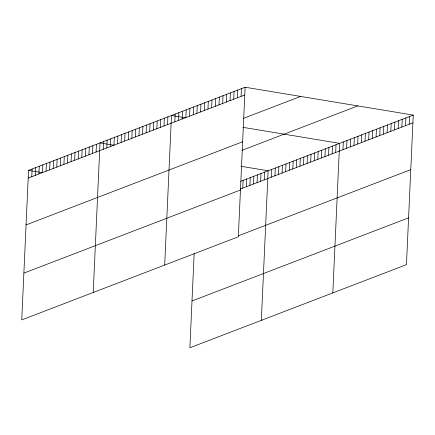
<?xml version="1.0" encoding="UTF-8"?>
<svg xmlns="http://www.w3.org/2000/svg" width="435" height="435" viewBox="0 0 435 435"><rect width="100%" height="100%" fill="white"/><g stroke="black" fill="none" stroke-linecap="round" stroke-linejoin="round"><path stroke-width="0.65" d="M245.122 87.234L28.541 170.351L21.75 319.91L238.331 236.792L245.122 87.234L413.25 115.09L406.459 264.649L189.877 347.766L194.162 253.377M31.766 176.724L32.114 168.981M35.338 175.354L35.686 167.611M38.911 173.984L39.264 166.241M42.483 172.613L42.837 164.87M46.056 171.243L46.409 163.495M49.633 169.867L49.981 162.125M53.206 168.497L53.554 160.754M56.778 167.127L57.132 159.384M60.351 165.757L60.704 158.008M63.923 164.381L64.277 156.638M67.501 163.011L67.849 155.268M71.074 161.641L71.427 153.898M74.646 160.27L74.999 152.527M78.218 158.9L78.572 151.152M81.796 157.524L82.144 149.781M85.369 156.154L85.717 148.411M88.941 154.784L89.295 147.041M92.514 153.414L92.867 145.665M96.086 152.038L96.439 144.295M93.22 292.478L100.012 142.925L113.883 145.225M103.236 149.297L103.59 141.554M106.809 147.927L107.162 140.184M110.381 146.557L110.735 138.808M113.959 145.181L114.307 137.438M117.532 143.811L117.88 136.068M121.104 142.441L121.457 134.698M124.676 141.07L125.03 133.322M128.249 139.695L128.602 131.952M131.827 138.325L132.175 130.582M135.399 136.954L135.747 129.211M138.972 135.584L139.325 127.836M142.544 134.214L142.898 126.465M146.117 132.838L146.47 125.095M149.694 131.468L150.042 123.725M153.267 130.098L153.62 122.355M156.839 128.727L157.193 120.979M160.412 127.352L160.765 119.609M163.99 125.981L164.338 118.238M167.562 124.611L167.91 116.868M164.696 265.051L171.488 115.492L185.359 117.793M174.816 121.827L175.169 114.084M178.497 120.413L178.85 112.67M182.178 119L182.531 111.257M185.865 117.586L186.213 109.843M189.546 116.172L189.894 108.429M193.227 114.764L193.575 107.015M196.908 113.35L197.262 105.602M200.589 111.936L200.943 104.193M204.271 110.523L204.624 102.78M207.952 109.109L208.305 101.366M211.633 107.695L211.986 99.952M215.32 106.281L215.668 98.538M219.001 104.873L219.349 97.125M222.682 103.459L223.035 95.711M226.363 102.046L226.717 94.303M230.044 100.632L230.398 92.889M233.725 99.218L234.079 91.475M237.407 97.804L237.76 90.061M241.093 96.391L241.441 88.648M242.773 188.127L243.121 180.378M246.346 186.756L246.699 179.008M249.918 185.381L250.272 177.638M253.491 184.01L253.844 176.267M257.069 182.64L257.417 174.897M260.641 181.27L260.995 173.521M264.214 179.894L264.567 172.151M261.348 320.334L268.139 170.781L241.028 166.29M271.364 177.154L271.712 169.411M274.936 175.783L275.284 168.035M278.509 174.413L278.862 166.665M282.081 173.038L282.435 165.295M285.654 171.667L286.007 163.924M289.231 170.297L289.579 162.554M292.804 168.927L293.157 161.178M296.376 167.551L296.73 159.808M299.949 166.181L300.302 158.438M303.521 164.811L303.875 157.068M307.099 163.44L307.447 155.692M310.672 162.07L311.025 154.322M314.244 160.694L314.597 152.951M317.816 159.324L318.17 151.581M321.394 157.954L321.742 150.211M324.967 156.584L325.315 148.835M328.539 155.208L328.893 147.465M332.112 153.838L332.465 146.095M335.684 152.467L336.037 144.725M332.818 292.907L339.61 143.349L242.844 127.319M342.943 149.683L343.291 141.94M346.624 148.27L346.978 140.527M350.305 146.856L350.659 139.113M353.987 145.442L354.34 137.699M357.668 144.028L358.021 136.285M361.349 142.62L361.702 134.872M365.036 141.206L365.384 133.458M368.717 139.793L369.065 132.05M372.398 138.379L372.751 130.636M376.079 136.965L376.433 129.222M379.76 135.551L380.114 127.808M383.442 134.138L383.795 126.395M387.123 132.729L387.476 124.981M390.809 131.316L391.157 123.567M394.491 129.902L394.839 122.159M398.172 128.488L398.52 120.745M401.853 127.074L402.206 119.331M405.534 125.661L405.888 117.918M409.215 124.247L409.569 116.504M28.188 178.1L244.774 94.977M243.535 118.331L300.607 96.429M26.062 224.895L242.648 141.777M241.844 150.39L357.771 105.901M240.74 181.297L413.25 115.09M240.392 189.04L412.897 122.833M23.876 273.109L240.457 189.992M238.266 235.835L410.776 169.634M191.998 300.966L408.585 217.848M28.541 170.351L42.412 172.651"/></g></svg>
